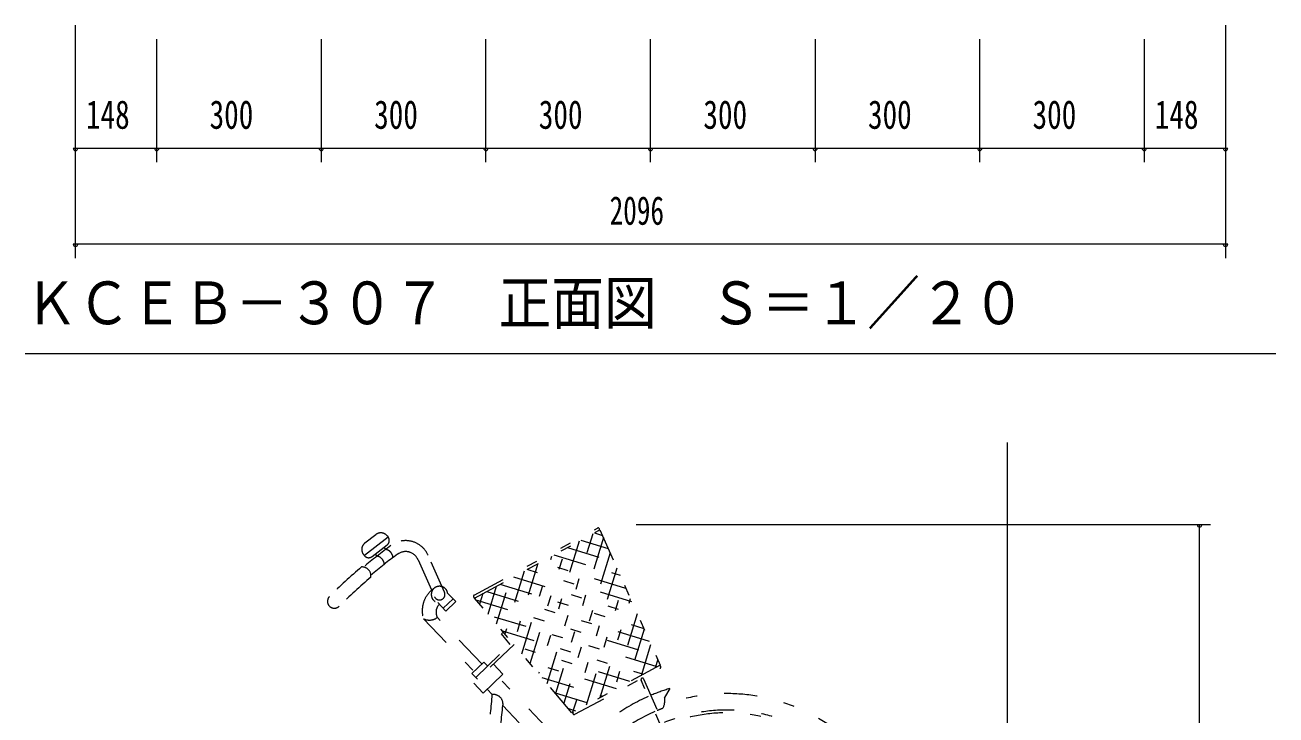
# Model space of a CAD drawing. Units: millimetres, scale not verified. Extents: x -5940 to 5940, y -4200 to 4200.
# Drawn here: x -1589 to 691, y -1110 to 149 of the extents above; entities that cross this region are included whole.
import ezdxf
from ezdxf.enums import TextEntityAlignment as Align

# ---------------------------------------------------------------- set-up
doc = ezdxf.new("R2010")
doc.units = ezdxf.units.MM
doc.header["$LTSCALE"] = 10
doc.linetypes.add('USER4', pattern=[25, 6, -5, 2, -5, 2, -5])
for name, color, linetype, lineweight in [('0-2_2-0BOLD', 7, 'Continuous', 18), ('0-6_2-5DIM', 3, 'Continuous', 18), ('0-7_2-6HATCH', 2, 'USER4', 18)]:
    doc.layers.add(name, color=color, linetype=linetype, lineweight=lineweight)
doc.styles.add('ＭＳ ゴシック', font='')
doc.styles.get('ＭＳ ゴシック').set_extended_font_data('MS Gothic')

msp = doc.modelspace()

# ---------------------------------------------------------------- linework, layer by layer
at = {"layer": '0-2_2-0BOLD'}
msp.add_line((202.11, -2312.81), (202.11, -612.81), dxfattribs=at)
at = {"layer": '0-6_2-5DIM'}
for p, q in [((-1496.57, -276.12), (-1496.57, 148.88)), ((599.43, 148.88), (599.43, -276.12)), ((-1348.57, -101.12), (-1348.57, 122.75)), ((-1048.57, 122.75), (-1048.57, -101.12)), ((-748.57, -101.12), (-748.57, 122.75)), ((-448.57, -101.12), (-448.57, 122.75)), ((-148.57, 122.75), (-148.57, -101.12)), ((151.43, -101.12), (151.43, 122.75)), ((451.43, 122.75), (451.43, -101.12)), ((-1492.58, -76.12), (-1500.58, -76.12)), ((599.43, -76.12), (-1496.57, -76.12)), ((-1344.58, -76.12), (-1352.58, -76.12)), ((-1044.58, -76.12), (-1052.58, -76.12)), ((-744.58, -76.12), (-752.58, -76.12)), ((-444.58, -76.12), (-452.58, -76.12)), ((-144.57, -76.12), (-152.57, -76.12)), ((155.43, -76.12), (147.43, -76.12)), ((455.43, -76.12), (447.43, -76.12)), ((603.42, -76.12), (595.42, -76.12)), ((-1492.58, -251.12), (-1500.58, -251.12)), ((599.43, -251.12), (-1496.57, -251.12)), ((603.42, -251.12), (595.42, -251.12)), ((691.43, -451.12), (-1588.57, -451.12)), ((572.11, -762.81), (-474.62, -762.81)), ((556.11, -762.81), (548.11, -762.81)), ((552.11, -2312.81), (552.11, -762.81))]:
    msp.add_line(p, q, dxfattribs=at)
for centre in [(-1496.58, -76.12), (-1348.58, -76.12), (-1048.58, -76.12), (-748.58, -76.12), (-448.58, -76.12), (-148.57, -76.12), (151.43, -76.12), (451.43, -76.12), (599.42, -76.12), (-1496.58, -251.12), (599.42, -251.12), (552.11, -762.81)]:
    msp.add_arc(centre, 4, 180, 0, dxfattribs=at)
at = {"layer": '0-7_2-6HATCH'}
for p, q in [((-770.06, -891.02), (-545.19, -768.79)), ((-969.03, -795.85), (-949.28, -780.51)), ((-578.33, -792.5), (-652.42, -1034)), ((-637.05, -1052.08), (-553.23, -778.85)), ((-534.53, -786.11), (-621.67, -1070.15)), ((-575.46, -790.94), (-525.57, -806.24)), ((-550.86, -777.56), (-536.35, -782.01)), ((-956.1, -820.63), (-928.46, -799.16)), ((-950.18, -816.03), (-947.15, -819.93)), ((-934.39, -803.76), (-931.36, -807.66)), ((-823.98, -885.81), (-853.86, -818.39)), ((-683.17, -997.84), (-628.55, -819.79)), ((-667.79, -1015.92), (-603.44, -806.14)), ((-624.66, -817.68), (-504.01, -854.7)), ((-522.15, -813.93), (-606.29, -1088.23)), ((-600.06, -804.31), (-514.79, -830.47)), ((-872.14, -826.5), (-842.26, -893.91)), ((-653.65, -833.44), (-698.54, -979.76)), ((-493.23, -878.92), (-649.27, -831.06)), ((-509.76, -841.76), (-590.44, -1104.72)), ((-729.29, -943.61), (-703.87, -860.73)), ((-678.76, -847.08), (-713.91, -961.69)), ((-698.47, -857.8), (-471.66, -927.38)), ((-482.44, -903.15), (-673.87, -844.43)), ((-754.08, -888.03), (-760.04, -907.45)), ((-450.1, -975.83), (-747.67, -884.54)), ((-744.66, -925.53), (-728.97, -874.38)), ((-723.07, -871.17), (-460.88, -951.6)), ((-565.38, -1091.24), (-497.38, -869.59)), ((-826.59, -914.76), (-808.53, -897.47)), ((-766.69, -899.63), (-439.32, -1000.06)), ((-540.32, -1077.76), (-485, -897.41)), ((-862.51, -934.04), (-770.37, -1030.3)), ((-755.92, -1016.47), (-837, -931.77)), ((-436.45, -1021.86), (-742.62, -927.93)), ((-472.62, -925.24), (-515.27, -1064.27)), ((-718.55, -956.24), (-461.21, -1035.19)), ((-460.23, -953.07), (-490.21, -1050.79)), ((-485.97, -1048.51), (-694.48, -984.54)), ((-465.15, -1037.31), (-447.85, -980.89)), ((-510.73, -1061.83), (-670.4, -1012.85)), ((-586.6, -1108.34), (-430.94, -1024.57)), ((-435.46, -1008.72), (-440.1, -1023.82)), ((-628.9, -1141.95), (-724.65, -1041.91)), ((-646.33, -1041.15), (-535.49, -1075.16)), ((-315.53, -1392.51), (-465.69, -1045.87)), ((-461.1, -1043.88), (-310.94, -1390.53)), ((-746.33, -1062.65), (-737.05, -1072.34)), ((-622.26, -1069.46), (-560.25, -1088.48)), ((-413.62, -1061.38), (-422.96, -1077.62)), ((-717.63, -1092.63), (-687.75, -1123.85)), ((-598.19, -1097.76), (-585.01, -1101.8))]:
    msp.add_line(p, q, dxfattribs=at)
msp.add_lwpolyline([(-769.45, -896.38), (-540.78, -772.08), (-430.93, -1018.89), (-591.69, -1105.4)], close=True, dxfattribs=at)
for points in [[(-928.23, -783.15), (-926.7, -785.13), (-970.13, -818.87), (-971.67, -816.89)], [(-836.42, -904.49), (-821.41, -920.17), (-803.35, -902.89), (-818.36, -887.21)], [(-767.07, -1040.98), (-704.21, -980.81), (-720.44, -961.74), (-716.82, -958.27)], [(-697.35, -981.17), (-770.84, -1051.51), (-753.55, -1069.57), (-717.43, -1034.99), (-734.72, -1016.93)], [(-745.4, -1020.24), (-752.32, -1013.01), (-773.99, -1033.76), (-763.61, -1044.59)]]:
    msp.add_lwpolyline(points, dxfattribs=at)
for centre, radius, start, end in [((-544, -770.99), 2.5, 298.5303, 118.5303), ((-959.82, -807.69), 15, 127.83971, 217.83969), ((-940.08, -792.36), 15, 37.83971, 127.83971), ((-934.6, -791.27), 10, 307.83841, 37.83841), ((-895, -836.63), 45, 23.90366, 126.58403), ((-325.81, -1603.47), 1000, 126.58446, 130.21725), ((-962.24, -812.74), 10, 217.83841, 307.83841), ((-325.81, -1603.47), 980, 126.58444, 130.17754), ((-949.75, -835.78), 16.07, 3.5005, 80.68414), ((-933.96, -823.51), 16.07, 3.37047, 80.68414), ((-895, -836.63), 25, 23.90402, 126.5844), ((-325.81, -1603.47), 1002.5, 130.37033, 134.91602), ((-974.1, -855.72), 16.07, 351.48781, 93.76962), ((-325.81, -1603.47), 977.5, 130.31253, 134.91602), ((-814.64, -919.58), 50, 121.86406, 196.80824), ((-833.12, -889.86), 15, 10.18987, 257.30447), ((-833.12, -889.86), 10, 203.90324, 23.90324), ((-1024.82, -902.41), 12.5, 134.91594, 314.91592), ((-819.49, -922.1), 20, 133.89378, 208.9081), ((-768.87, -893.22), 2.5, 118.5303, 298.53029), ((-851.67, -911.52), 25, 244.29523, 305.90852), ((-432.12, -1022.37), 2.5, 32.58333, 118.28856), ((-432.12, -1022.37), 2.5, 298.28856, 23.99377), ((-463.4, -1044.88), 2.5, 23.42534, 203.42532), ((-309.18, -1400.88), 330.2, 223.54694, 110.26079), ((-309.18, -1400.88), 355.2, 107.10034, 113.01898), ((-1474.81, -1021.64), 739.5, 314.55899, 356.06847), ((-1474.81, -1021.64), 760.5, 314.48148, 354.64369), ((-734.88, -1089.71), 17.5, 350.38669, 97.1084), ((-309.18, -1400.88), 355.2, 113.82552, 136.47775), ((-452.44, -1083.13), 30, 331.57634, 10.58914), ((-587.79, -1106.13), 2.5, 118.28906, 298.28856), ((-309.18, -1400.88), 300.2, 208.92093, 112.94519), ((-309.18, -1400.88), 295.2, 208.92896, 112.93706), ((-309.18, -1400.88), 325.2, 113.86281, 137.6125), ((-309.18, -1400.88), 325.2, 111.06439, 112.98186)]:
    msp.add_arc(centre, radius, start, end, dxfattribs=at)

# ---------------------------------------------------------------- texts
at = {"layer": '0-6_2-5DIM', "color": 7, "style": 'ＭＳ ゴシック'}
for s, height, width, p in [('148', 52.1, 0.75, (-1477.54, -56.12)), ('300', 52.1, 0.75, (-1252.22, -56.12)), ('300', 52.1, 0.75, (-952.22, -56.12)), ('300', 52.1, 0.75, (-652.22, -56.12)), ('300', 52.1, 0.75, (-352.22, -56.12)), ('300', 52.1, 0.75, (-52.22, -56.12)), ('300', 52.1, 0.75, (247.78, -56.12)), ('148', 52.1, 0.75, (470.46, -56.12)), ('2096', 52.1, 0.7, (-523.1, -231.12)), ('ＫＣＥＢ－３０７\u3000正面図\u3000Ｓ＝１／２０', 78.15, 0.9, (-1588.58, -420.46))]:
    msp.add_text(s, height=height, dxfattribs=dict(at, width=width)).set_placement(p, align=Align.BOTTOM_LEFT)

doc.saveas('drawing.dxf')
